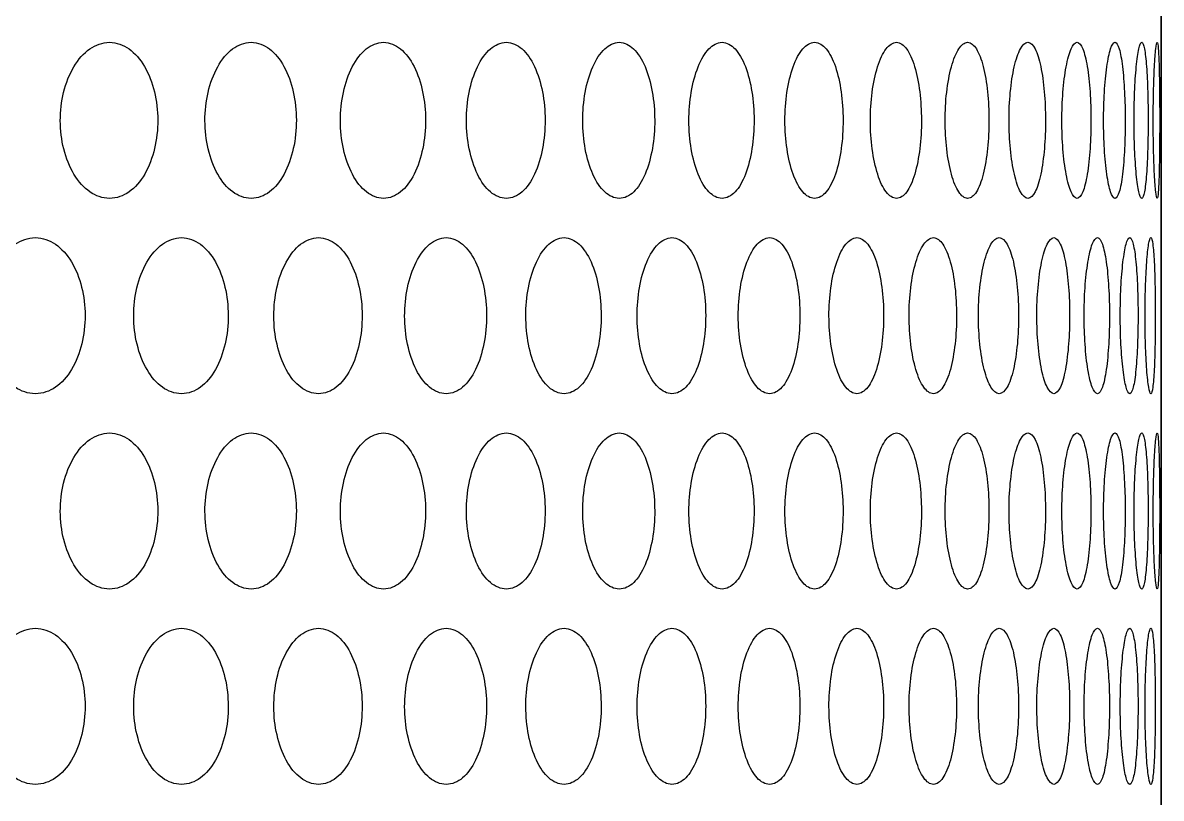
# Model space of a CAD drawing. Header units: millimetres. Extents: x 750 to 8479, y 2174 to 4333.
# Drawn here: x 1469.1 to 1527.4, y 2774.4 to 2814.1 of the extents above; entities that cross this region are included whole.
import ezdxf

# ---------------------------------------------------------------- set-up
doc = ezdxf.new("R2010")
doc.units = ezdxf.units.MM
doc.header["$LTSCALE"] = 153.67
doc.layers.get('0').update_dxf_attribs({"linetype": 'CONTINUOUS'})
doc.layers.add('02___PRT_ALL_AXES', color=7, linetype='CONTINUOUS')

msp = doc.modelspace()

# ---------------------------------------------------------------- linework, layer by layer
at = {"color": 0, "linetype": 'Continuous'}
for p, q in [((1527.40228, 3065.06162), (1527.40228, 2622.77021)), ((1527.41179, 2622.77021), (1527.41179, 3065.06162))]:
    msp.add_line(p, q, dxfattribs=at)
at = {"layer": '02___PRT_ALL_AXES', "color": 0, "linetype": 'Continuous'}
for points in [[(1473.58965, 2805.06591), (1473.22104, 2805.08775), (1472.55868, 2805.29974), (1471.71963, 2806.24269), (1471.18847, 2807.58256), (1471.01312, 2809.04925), (1471.1814, 2810.52312), (1471.71151, 2811.87762), (1472.55495, 2812.83075), (1473.21956, 2813.04428), (1473.58965, 2813.06591)], [(1473.58965, 2813.06591), (1473.95827, 2813.04407), (1474.61427, 2812.83209), (1475.43281, 2811.88914), (1475.9449, 2810.54927), (1476.11302, 2809.08257), (1475.95168, 2807.60871), (1475.4407, 2806.25421), (1474.61796, 2805.30107), (1473.95975, 2805.08754), (1473.58965, 2805.06591)], [(1480.83744, 2805.06591), (1480.49176, 2805.08775), (1479.87031, 2805.29974), (1479.08247, 2806.24269), (1478.58342, 2807.58256), (1478.41863, 2809.04925), (1478.57678, 2810.52312), (1479.07484, 2811.87762), (1479.86681, 2812.83075), (1480.49037, 2813.04428), (1480.83744, 2813.06591)], [(1480.83744, 2813.06591), (1481.18311, 2813.04407), (1481.79796, 2812.83209), (1482.56455, 2811.88914), (1483.04381, 2810.54927), (1483.20111, 2809.08257), (1483.05016, 2807.60871), (1482.57193, 2806.25421), (1481.80142, 2805.30107), (1481.1845, 2805.08754), (1480.83744, 2805.06591)], [(1487.61146, 2805.06591), (1487.28954, 2805.08775), (1486.71044, 2805.29974), (1485.97564, 2806.24269), (1485.50987, 2807.58256), (1485.35601, 2809.04925), (1485.50367, 2810.52312), (1485.96852, 2811.87762), (1486.70718, 2812.83075), (1487.28824, 2813.04428), (1487.61146, 2813.06591)], [(1487.61146, 2813.06591), (1487.93339, 2813.04407), (1488.50567, 2812.83209), (1489.2185, 2811.88914), (1489.66383, 2810.54927), (1489.80994, 2809.08257), (1489.66973, 2807.60871), (1489.22536, 2806.25421), (1488.50889, 2805.30107), (1487.93468, 2805.08754), (1487.61146, 2805.06591)], [(1493.89596, 2805.06591), (1493.59853, 2805.08775), (1493.06314, 2805.29974), (1492.38309, 2806.24269), (1491.95168, 2807.58256), (1491.80912, 2809.04925), (1491.94593, 2810.52312), (1492.3765, 2811.87762), (1493.06012, 2812.83075), (1493.59733, 2813.04428), (1493.89596, 2813.06591)], [(1493.89596, 2813.06591), (1494.19339, 2813.04407), (1494.72176, 2812.83209), (1495.37918, 2811.88914), (1495.78954, 2810.54927), (1495.92412, 2809.08257), (1495.79498, 2807.60871), (1495.38551, 2806.25421), (1494.72473, 2805.30107), (1494.19458, 2805.08754), (1493.89596, 2805.06591)], [(1499.67629, 2805.06591), (1499.40405, 2805.08775), (1498.91361, 2805.29974), (1498.28989, 2806.24269), (1497.89385, 2807.58256), (1497.76292, 2809.04925), (1497.88857, 2810.52312), (1498.28385, 2811.87762), (1498.91085, 2812.83075), (1499.40295, 2813.04428), (1499.67629, 2813.06591)], [(1499.67629, 2813.06591), (1499.94852, 2813.04407), (1500.43176, 2812.83209), (1501.03224, 2811.88914), (1501.40667, 2810.54927), (1501.52941, 2809.08257), (1501.41163, 2807.60871), (1501.03802, 2806.25421), (1500.43447, 2805.30107), (1499.94962, 2805.08754), (1499.67629, 2805.06591)], [(1504.93899, 2805.06591), (1504.69257, 2805.08775), (1504.24823, 2805.29974), (1503.6823, 2806.24269), (1503.32254, 2807.58256), (1503.20354, 2809.04925), (1503.31775, 2810.52312), (1503.67681, 2811.87762), (1504.24573, 2812.83075), (1504.69158, 2813.04428), (1504.93899, 2813.06591)], [(1504.93899, 2813.06591), (1505.1854, 2813.04407), (1505.62237, 2812.83209), (1506.16452, 2811.88914), (1506.50215, 2810.54927), (1506.61276, 2809.08257), (1506.50662, 2807.60871), (1506.16973, 2806.25421), (1505.62483, 2805.30107), (1505.18639, 2805.08754), (1504.93899, 2805.06591)], [(1509.6718, 2805.06591), (1509.45179, 2805.08775), (1509.05457, 2805.29974), (1508.54775, 2806.24269), (1508.22511, 2807.58256), (1508.11833, 2809.04925), (1508.22081, 2810.52312), (1508.54283, 2811.87762), (1509.05233, 2812.83075), (1509.4509, 2813.04428), (1509.6718, 2813.06591)], [(1509.6718, 2813.06591), (1509.89182, 2813.04407), (1510.2815, 2812.83209), (1510.76405, 2811.88914), (1511.0641, 2810.54927), (1511.16233, 2809.08257), (1511.06807, 2807.60871), (1510.76869, 2806.25421), (1510.28369, 2805.30107), (1509.89271, 2805.08754), (1509.6718, 2805.06591)], [(1513.86371, 2805.06591), (1513.67061, 2805.08775), (1513.32145, 2805.29974), (1512.87491, 2806.24269), (1512.59015, 2807.58256), (1512.49582, 2809.04925), (1512.58635, 2810.52312), (1512.87057, 2811.87762), (1513.31948, 2812.83075), (1513.66983, 2813.04428), (1513.86371, 2813.06591)], [(1513.86371, 2813.06591), (1514.05682, 2813.04407), (1514.39831, 2812.83209), (1514.82014, 2811.88914), (1515.0819, 2810.54927), (1515.16751, 2809.08257), (1515.08536, 2807.60871), (1514.82419, 2806.25421), (1514.40023, 2805.30107), (1514.0576, 2805.08754), (1513.86371, 2805.06591)], [(1517.50495, 2805.06591), (1517.33921, 2805.08775), (1517.03891, 2805.29974), (1516.6537, 2806.24269), (1516.40748, 2807.58256), (1516.32584, 2809.04925), (1516.4042, 2810.52312), (1516.64996, 2811.87762), (1517.03722, 2812.83075), (1517.33854, 2813.04428), (1517.50495, 2813.06591)], [(1517.50495, 2813.06591), (1517.6707, 2813.04407), (1517.96321, 2812.83209), (1518.32333, 2811.88914), (1518.5462, 2810.54927), (1518.61899, 2809.08257), (1518.54914, 2807.60871), (1518.32678, 2806.25421), (1517.96485, 2805.30107), (1517.67137, 2805.08754), (1517.50495, 2805.06591)], [(1520.58704, 2805.06591), (1520.44904, 2805.08775), (1520.19832, 2805.29974), (1519.87533, 2806.24269), (1519.66822, 2807.58256), (1519.59944, 2809.04925), (1519.66545, 2810.52312), (1519.87219, 2811.87762), (1520.1969, 2812.83075), (1520.44849, 2813.04428), (1520.58704, 2813.06591)], [(1520.58704, 2813.06591), (1520.72504, 2813.04407), (1520.96789, 2812.83209), (1521.26546, 2811.88914), (1521.44892, 2810.54927), (1521.50873, 2809.08257), (1521.45134, 2807.60871), (1521.26831, 2806.25421), (1520.96925, 2805.30107), (1520.7256, 2805.08754), (1520.58704, 2805.06591)], [(1523.10281, 2805.06591), (1522.99287, 2805.08775), (1522.7923, 2805.29974), (1522.53228, 2806.24269), (1522.36477, 2807.58256), (1522.30903, 2809.04925), (1522.36253, 2810.52312), (1522.52975, 2811.87762), (1522.79117, 2812.83075), (1522.99243, 2813.04428), (1523.10281, 2813.06591)], [(1523.10281, 2813.06591), (1523.21274, 2813.04407), (1523.40535, 2812.83209), (1523.63968, 2811.88914), (1523.7833, 2810.54927), (1523.82999, 2809.08257), (1523.78519, 2807.60871), (1523.64192, 2806.25421), (1523.40643, 2805.30107), (1523.21318, 2805.08754), (1523.10281, 2805.06591)], [(1525.04638, 2805.06591), (1524.96477, 2805.08775), (1524.81482, 2805.29974), (1524.61838, 2806.24269), (1524.49086, 2807.58256), (1524.44827, 2809.04925), (1524.48915, 2810.52312), (1524.61646, 2811.87762), (1524.81397, 2812.83075), (1524.96445, 2813.04428), (1525.04638, 2813.06591)], [(1525.04638, 2813.06591), (1525.128, 2813.04407), (1525.26992, 2812.83209), (1525.44047, 2811.88914), (1525.54392, 2810.54927), (1525.57738, 2809.08257), (1525.54528, 2807.60871), (1525.4421, 2806.25421), (1525.27072, 2805.30107), (1525.12832, 2805.08754), (1525.04638, 2805.06591)], [(1526.41325, 2805.06591), (1526.36015, 2805.08775), (1526.26116, 2805.29974), (1526.12876, 2806.24269), (1526.04152, 2807.58256), (1526.01219, 2809.04925), (1526.04035, 2810.52312), (1526.12746, 2811.87762), (1526.2606, 2812.83075), (1526.35994, 2813.04428), (1526.41325, 2813.06591)], [(1526.41325, 2813.06591), (1526.46635, 2813.04407), (1526.55726, 2812.83209), (1526.66363, 2811.88914), (1526.72666, 2810.54927), (1526.74681, 2809.08257), (1526.72748, 2807.60871), (1526.66464, 2806.25421), (1526.55777, 2805.30107), (1526.46656, 2805.08754), (1526.41325, 2805.06591)], [(1527.20022, 2805.06591), (1527.17576, 2805.08775), (1527.12797, 2805.29974), (1527.05992, 2806.24269), (1527.01316, 2807.58256), (1526.99716, 2809.04925), (1527.01252, 2810.52312), (1527.05924, 2811.87762), (1527.12769, 2812.83075), (1527.17566, 2813.04428), (1527.20022, 2813.06591)], [(1527.20022, 2813.06591), (1527.22468, 2813.04407), (1527.26437, 2812.83209), (1527.30631, 2811.88914), (1527.32878, 2810.54927), (1527.33558, 2809.08257), (1527.32906, 2807.60871), (1527.3067, 2806.25421), (1527.26459, 2805.30107), (1527.22478, 2805.08754), (1527.20022, 2805.06591)], [(1469.79334, 2795.06591), (1469.41357, 2795.08775), (1468.73133, 2795.29974), (1467.8674, 2796.24269), (1467.32065, 2797.58256), (1467.14017, 2799.04925), (1467.31337, 2800.52312), (1467.85904, 2801.87762), (1468.72748, 2802.83075), (1469.41204, 2803.04428), (1469.79334, 2803.06591)], [(1469.79334, 2803.06591), (1470.17311, 2803.04407), (1470.84911, 2802.83209), (1471.69293, 2801.88914), (1472.22098, 2800.54927), (1472.39436, 2799.08257), (1472.22798, 2797.60871), (1471.70106, 2796.25421), (1470.85292, 2795.30107), (1470.17463, 2795.08754), (1469.79334, 2795.06591)], [(1477.27173, 2795.06591), (1476.91449, 2795.08775), (1476.27239, 2795.29974), (1475.45871, 2796.24269), (1474.94346, 2797.58256), (1474.77333, 2799.04925), (1474.9366, 2800.52312), (1475.45084, 2801.87762), (1476.26877, 2802.83075), (1476.91305, 2803.04428), (1477.27173, 2803.06591)], [(1477.27173, 2803.06591), (1477.62898, 2803.04407), (1478.2646, 2802.83209), (1479.05739, 2801.88914), (1479.55321, 2800.54927), (1479.71596, 2799.08257), (1479.55978, 2797.60871), (1479.06502, 2796.25421), (1478.26817, 2795.30107), (1477.63042, 2795.08754), (1477.27173, 2795.06591)], [(1484.28468, 2795.06591), (1483.95079, 2795.08775), (1483.35034, 2795.29974), (1482.58879, 2796.24269), (1482.10624, 2797.58256), (1481.94687, 2799.04925), (1482.09982, 2800.52312), (1482.58142, 2801.87762), (1483.34695, 2802.83075), (1483.94944, 2803.04428), (1484.28468, 2803.06591)], [(1484.28468, 2803.06591), (1484.61858, 2803.04407), (1485.21232, 2802.83209), (1485.95224, 2801.88914), (1486.41467, 2800.54927), (1486.56642, 2799.08257), (1486.4208, 2797.60871), (1485.95936, 2796.25421), (1485.21566, 2795.30107), (1484.61992, 2795.08754), (1484.28468, 2795.06591)], [(1490.81584, 2795.06591), (1490.50608, 2795.08775), (1489.94867, 2795.29974), (1489.24104, 2796.24269), (1488.79232, 2797.58256), (1488.64406, 2799.04925), (1488.78634, 2800.52312), (1489.23419, 2801.87762), (1489.94553, 2802.83075), (1490.50483, 2803.04428), (1490.81584, 2803.06591)], [(1490.81584, 2803.06591), (1491.12561, 2803.04407), (1491.6761, 2802.83209), (1492.36143, 2801.88914), (1492.78939, 2800.54927), (1492.92978, 2799.08257), (1492.79506, 2797.60871), (1492.36802, 2796.25421), (1491.67919, 2795.30107), (1491.12686, 2795.08754), (1490.81584, 2795.06591)], [(1496.85001, 2795.06591), (1496.5651, 2795.08775), (1496.05203, 2795.29974), (1495.39996, 2796.24269), (1494.98611, 2797.58256), (1494.84932, 2799.04925), (1494.9806, 2800.52312), (1495.39364, 2801.87762), (1496.04914, 2802.83075), (1496.56395, 2803.04428), (1496.85001, 2803.06591)], [(1496.85001, 2803.06591), (1497.13493, 2803.04407), (1497.64088, 2802.83209), (1498.27002, 2801.88914), (1498.66253, 2800.54927), (1498.79122, 2799.08257), (1498.66772, 2797.60871), (1498.27607, 2796.25421), (1497.64372, 2795.30107), (1497.13607, 2795.08754), (1496.85001, 2795.06591)], [(1502.37314, 2795.06591), (1502.11373, 2795.08775), (1501.64621, 2795.29974), (1501.05121, 2796.24269), (1500.6732, 2797.58256), (1500.5482, 2799.04925), (1500.66816, 2800.52312), (1501.04544, 2801.87762), (1501.64357, 2802.83075), (1502.11269, 2803.04428), (1502.37314, 2803.06591)], [(1502.37314, 2803.06591), (1502.63254, 2803.04407), (1503.09277, 2802.83209), (1503.66425, 2801.88914), (1504.02039, 2800.54927), (1504.1371, 2799.08257), (1504.0251, 2797.60871), (1503.66975, 2796.25421), (1503.09536, 2795.30107), (1502.63358, 2795.08754), (1502.37314, 2795.06591)], [(1507.37235, 2795.06591), (1507.13907, 2795.08775), (1506.71817, 2795.29974), (1506.18163, 2796.24269), (1505.84033, 2797.58256), (1505.72741, 2799.04925), (1505.83579, 2800.52312), (1506.17643, 2801.87762), (1506.71579, 2802.83075), (1507.13813, 2803.04428), (1507.37235, 2803.06591)], [(1507.37235, 2803.06591), (1507.60563, 2803.04407), (1508.01908, 2802.83209), (1508.53158, 2801.88914), (1508.85051, 2800.54927), (1508.95496, 2799.08257), (1508.85473, 2797.60871), (1508.5365, 2796.25421), (1508.0214, 2795.30107), (1507.60657, 2795.08754), (1507.37235, 2795.06591)], [(1511.83601, 2795.06591), (1511.62939, 2795.08775), (1511.2561, 2795.29974), (1510.77927, 2796.24269), (1510.47549, 2797.58256), (1510.3749, 2799.04925), (1510.47144, 2800.52312), (1510.77465, 2801.87762), (1511.25399, 2802.83075), (1511.62856, 2803.04428), (1511.83601, 2803.06591)], [(1511.83601, 2803.06591), (1512.04263, 2803.04407), (1512.40833, 2802.83209), (1512.86065, 2801.88914), (1513.14163, 2800.54927), (1513.23358, 2799.08257), (1513.14535, 2797.60871), (1512.86499, 2796.25421), (1512.41038, 2795.30107), (1512.04346, 2795.08754), (1511.83601, 2795.06591)], [(1515.75373, 2795.06591), (1515.57425, 2795.08775), (1515.24943, 2795.29974), (1514.83343, 2796.24269), (1514.56786, 2797.58256), (1514.47985, 2799.04925), (1514.56432, 2800.52312), (1514.82939, 2801.87762), (1515.2476, 2802.83075), (1515.57353, 2803.04428), (1515.75373, 2803.06591)], [(1515.75373, 2803.06591), (1515.93321, 2803.04407), (1516.2503, 2802.83209), (1516.64138, 2801.88914), (1516.88377, 2800.54927), (1516.963, 2799.08257), (1516.88698, 2797.60871), (1516.64514, 2796.25421), (1516.25208, 2795.30107), (1515.93393, 2795.08754), (1515.75373, 2795.06591)], [(1519.11637, 2795.06591), (1518.96445, 2795.08775), (1518.68887, 2795.29974), (1518.33466, 2796.24269), (1518.10793, 2797.58256), (1518.0327, 2799.04925), (1518.1049, 2800.52312), (1518.33122, 2801.87762), (1518.68731, 2802.83075), (1518.96384, 2803.04428), (1519.11637, 2803.06591)], [(1519.11637, 2803.06591), (1519.26829, 2803.04407), (1519.53604, 2802.83209), (1519.86498, 2801.88914), (1520.06821, 2800.54927), (1520.13453, 2799.08257), (1520.07089, 2797.60871), (1519.86814, 2796.25421), (1519.53755, 2795.30107), (1519.2689, 2795.08754), (1519.11637, 2795.06591)], [(1521.91611, 2795.06591), (1521.79211, 2795.08775), (1521.5664, 2795.29974), (1521.27481, 2796.24269), (1521.08744, 2797.58256), (1521.02516, 2799.04925), (1521.08494, 2800.52312), (1521.27197, 2801.87762), (1521.56512, 2802.83075), (1521.79161, 2803.04428), (1521.91611, 2803.06591)], [(1521.91611, 2803.06591), (1522.04012, 2803.04407), (1522.2579, 2802.83209), (1522.52394, 2801.88914), (1522.68752, 2800.54927), (1522.74079, 2799.08257), (1522.68968, 2797.60871), (1522.52648, 2796.25421), (1522.25913, 2795.30107), (1522.04062, 2795.08754), (1521.91611, 2795.06591)], [(1524.14643, 2795.06591), (1524.05063, 2795.08775), (1523.87532, 2795.29974), (1523.64702, 2796.24269), (1523.49946, 2797.58256), (1523.45028, 2799.04925), (1523.49749, 2800.52312), (1523.6448, 2801.87762), (1523.87433, 2802.83075), (1524.05025, 2803.04428), (1524.14643, 2803.06591)], [(1524.14643, 2803.06591), (1524.24223, 2803.04407), (1524.40955, 2802.83209), (1524.61205, 2801.88914), (1524.73562, 2800.54927), (1524.77571, 2799.08257), (1524.73725, 2797.60871), (1524.61398, 2796.25421), (1524.41049, 2795.30107), (1524.24262, 2795.08754), (1524.14643, 2795.06591)], [(1525.80214, 2795.06591), (1525.73476, 2795.08775), (1525.61025, 2795.29974), (1525.44579, 2796.24269), (1525.33837, 2797.58256), (1525.30241, 2799.04925), (1525.33693, 2800.52312), (1525.44418, 2801.87762), (1525.60955, 2802.83075), (1525.73449, 2803.04428), (1525.80214, 2803.06591)], [(1525.80214, 2803.06591), (1525.86951, 2803.04407), (1525.98597, 2802.83209), (1526.12447, 2801.88914), (1526.20773, 2800.54927), (1526.23454, 2799.08257), (1526.20882, 2797.60871), (1526.12578, 2796.25421), (1525.98662, 2795.30107), (1525.86978, 2795.08754), (1525.80214, 2795.06591)], [(1526.87937, 2795.06591), (1526.84058, 2795.08775), (1526.76717, 2795.29974), (1526.66691, 2796.24269), (1526.59989, 2797.58256), (1526.57722, 2799.04925), (1526.59898, 2800.52312), (1526.66592, 2801.87762), (1526.76675, 2802.83075), (1526.84042, 2803.04428), (1526.87937, 2803.06591)], [(1526.87937, 2803.06591), (1526.91816, 2803.04407), (1526.98348, 2802.83209), (1527.05766, 2801.88914), (1527.10042, 2800.54927), (1527.1139, 2799.08257), (1527.10097, 2797.60871), (1527.05835, 2796.25421), (1526.98385, 2795.30107), (1526.91831, 2795.08754), (1526.87937, 2795.06591)], [(1473.58965, 2785.06591), (1473.22104, 2785.08775), (1472.55868, 2785.29974), (1471.71963, 2786.24269), (1471.18847, 2787.58256), (1471.01312, 2789.04925), (1471.1814, 2790.52312), (1471.71151, 2791.87762), (1472.55495, 2792.83075), (1473.21956, 2793.04428), (1473.58965, 2793.06591)], [(1473.58965, 2793.06591), (1473.95827, 2793.04407), (1474.61427, 2792.83209), (1475.43281, 2791.88914), (1475.9449, 2790.54927), (1476.11302, 2789.08257), (1475.95168, 2787.60871), (1475.4407, 2786.25421), (1474.61796, 2785.30107), (1473.95975, 2785.08754), (1473.58965, 2785.06591)], [(1480.83744, 2785.06591), (1480.49176, 2785.08775), (1479.87031, 2785.29974), (1479.08247, 2786.24269), (1478.58342, 2787.58256), (1478.41863, 2789.04925), (1478.57678, 2790.52312), (1479.07484, 2791.87762), (1479.86681, 2792.83075), (1480.49037, 2793.04428), (1480.83744, 2793.06591)], [(1480.83744, 2793.06591), (1481.18311, 2793.04407), (1481.79796, 2792.83209), (1482.56455, 2791.88914), (1483.04381, 2790.54927), (1483.20111, 2789.08257), (1483.05016, 2787.60871), (1482.57193, 2786.25421), (1481.80142, 2785.30107), (1481.1845, 2785.08754), (1480.83744, 2785.06591)], [(1487.61146, 2785.06591), (1487.28954, 2785.08775), (1486.71044, 2785.29974), (1485.97564, 2786.24269), (1485.50987, 2787.58256), (1485.35601, 2789.04925), (1485.50367, 2790.52312), (1485.96852, 2791.87762), (1486.70718, 2792.83075), (1487.28824, 2793.04428), (1487.61146, 2793.06591)], [(1487.61146, 2793.06591), (1487.93339, 2793.04407), (1488.50567, 2792.83209), (1489.2185, 2791.88914), (1489.66383, 2790.54927), (1489.80994, 2789.08257), (1489.66973, 2787.60871), (1489.22536, 2786.25421), (1488.50889, 2785.30107), (1487.93468, 2785.08754), (1487.61146, 2785.06591)], [(1493.89596, 2785.06591), (1493.59853, 2785.08775), (1493.06314, 2785.29974), (1492.38309, 2786.24269), (1491.95168, 2787.58256), (1491.80912, 2789.04925), (1491.94593, 2790.52312), (1492.3765, 2791.87762), (1493.06012, 2792.83075), (1493.59733, 2793.04428), (1493.89596, 2793.06591)], [(1493.89596, 2793.06591), (1494.19339, 2793.04407), (1494.72176, 2792.83209), (1495.37918, 2791.88914), (1495.78954, 2790.54927), (1495.92412, 2789.08257), (1495.79498, 2787.60871), (1495.38551, 2786.25421), (1494.72473, 2785.30107), (1494.19458, 2785.08754), (1493.89596, 2785.06591)], [(1499.67629, 2785.06591), (1499.40405, 2785.08775), (1498.91361, 2785.29974), (1498.28989, 2786.24269), (1497.89385, 2787.58256), (1497.76292, 2789.04925), (1497.88857, 2790.52312), (1498.28385, 2791.87762), (1498.91085, 2792.83075), (1499.40295, 2793.04428), (1499.67629, 2793.06591)], [(1499.67629, 2793.06591), (1499.94852, 2793.04407), (1500.43176, 2792.83209), (1501.03224, 2791.88914), (1501.40667, 2790.54927), (1501.52941, 2789.08257), (1501.41163, 2787.60871), (1501.03802, 2786.25421), (1500.43447, 2785.30107), (1499.94962, 2785.08754), (1499.67629, 2785.06591)], [(1504.93899, 2785.06591), (1504.69257, 2785.08775), (1504.24823, 2785.29974), (1503.6823, 2786.24269), (1503.32254, 2787.58256), (1503.20354, 2789.04925), (1503.31775, 2790.52312), (1503.67681, 2791.87762), (1504.24573, 2792.83075), (1504.69158, 2793.04428), (1504.93899, 2793.06591)], [(1504.93899, 2793.06591), (1505.1854, 2793.04407), (1505.62237, 2792.83209), (1506.16452, 2791.88914), (1506.50215, 2790.54927), (1506.61276, 2789.08257), (1506.50662, 2787.60871), (1506.16973, 2786.25421), (1505.62483, 2785.30107), (1505.18639, 2785.08754), (1504.93899, 2785.06591)], [(1509.6718, 2785.06591), (1509.45179, 2785.08775), (1509.05457, 2785.29974), (1508.54775, 2786.24269), (1508.22511, 2787.58256), (1508.11833, 2789.04925), (1508.22081, 2790.52312), (1508.54283, 2791.87762), (1509.05233, 2792.83075), (1509.4509, 2793.04428), (1509.6718, 2793.06591)], [(1509.6718, 2793.06591), (1509.89182, 2793.04407), (1510.2815, 2792.83209), (1510.76405, 2791.88914), (1511.0641, 2790.54927), (1511.16233, 2789.08257), (1511.06807, 2787.60871), (1510.76869, 2786.25421), (1510.28369, 2785.30107), (1509.89271, 2785.08754), (1509.6718, 2785.06591)], [(1513.86371, 2785.06591), (1513.67061, 2785.08775), (1513.32145, 2785.29974), (1512.87491, 2786.24269), (1512.59015, 2787.58256), (1512.49582, 2789.04925), (1512.58635, 2790.52312), (1512.87057, 2791.87762), (1513.31948, 2792.83075), (1513.66983, 2793.04428), (1513.86371, 2793.06591)], [(1513.86371, 2793.06591), (1514.05682, 2793.04407), (1514.39831, 2792.83209), (1514.82014, 2791.88914), (1515.0819, 2790.54927), (1515.16751, 2789.08257), (1515.08536, 2787.60871), (1514.82419, 2786.25421), (1514.40023, 2785.30107), (1514.0576, 2785.08754), (1513.86371, 2785.06591)], [(1517.50495, 2785.06591), (1517.33921, 2785.08775), (1517.03891, 2785.29974), (1516.6537, 2786.24269), (1516.40748, 2787.58256), (1516.32584, 2789.04925), (1516.4042, 2790.52312), (1516.64996, 2791.87762), (1517.03722, 2792.83075), (1517.33854, 2793.04428), (1517.50495, 2793.06591)], [(1517.50495, 2793.06591), (1517.6707, 2793.04407), (1517.96321, 2792.83209), (1518.32333, 2791.88914), (1518.5462, 2790.54927), (1518.61899, 2789.08257), (1518.54914, 2787.60871), (1518.32678, 2786.25421), (1517.96485, 2785.30107), (1517.67137, 2785.08754), (1517.50495, 2785.06591)], [(1520.58704, 2785.06591), (1520.44904, 2785.08775), (1520.19832, 2785.29974), (1519.87533, 2786.24269), (1519.66822, 2787.58256), (1519.59944, 2789.04925), (1519.66545, 2790.52312), (1519.87219, 2791.87762), (1520.1969, 2792.83075), (1520.44849, 2793.04428), (1520.58704, 2793.06591)], [(1520.58704, 2793.06591), (1520.72504, 2793.04407), (1520.96789, 2792.83209), (1521.26546, 2791.88914), (1521.44892, 2790.54927), (1521.50873, 2789.08257), (1521.45134, 2787.60871), (1521.26831, 2786.25421), (1520.96925, 2785.30107), (1520.7256, 2785.08754), (1520.58704, 2785.06591)], [(1523.10281, 2785.06591), (1522.99287, 2785.08775), (1522.7923, 2785.29974), (1522.53228, 2786.24269), (1522.36477, 2787.58256), (1522.30903, 2789.04925), (1522.36253, 2790.52312), (1522.52975, 2791.87762), (1522.79117, 2792.83075), (1522.99243, 2793.04428), (1523.10281, 2793.06591)], [(1523.10281, 2793.06591), (1523.21274, 2793.04407), (1523.40535, 2792.83209), (1523.63968, 2791.88914), (1523.7833, 2790.54927), (1523.82999, 2789.08257), (1523.78519, 2787.60871), (1523.64192, 2786.25421), (1523.40643, 2785.30107), (1523.21318, 2785.08754), (1523.10281, 2785.06591)], [(1525.04638, 2785.06591), (1524.96477, 2785.08775), (1524.81482, 2785.29974), (1524.61838, 2786.24269), (1524.49086, 2787.58256), (1524.44827, 2789.04925), (1524.48915, 2790.52312), (1524.61646, 2791.87762), (1524.81397, 2792.83075), (1524.96445, 2793.04428), (1525.04638, 2793.06591)], [(1525.04638, 2793.06591), (1525.128, 2793.04407), (1525.26992, 2792.83209), (1525.44047, 2791.88914), (1525.54392, 2790.54927), (1525.57738, 2789.08257), (1525.54528, 2787.60871), (1525.4421, 2786.25421), (1525.27072, 2785.30107), (1525.12832, 2785.08754), (1525.04638, 2785.06591)], [(1526.41325, 2785.06591), (1526.36015, 2785.08775), (1526.26116, 2785.29974), (1526.12876, 2786.24269), (1526.04152, 2787.58256), (1526.01219, 2789.04925), (1526.04035, 2790.52312), (1526.12746, 2791.87762), (1526.2606, 2792.83075), (1526.35994, 2793.04428), (1526.41325, 2793.06591)], [(1526.41325, 2793.06591), (1526.46635, 2793.04407), (1526.55726, 2792.83209), (1526.66363, 2791.88914), (1526.72666, 2790.54927), (1526.74681, 2789.08257), (1526.72748, 2787.60871), (1526.66464, 2786.25421), (1526.55777, 2785.30107), (1526.46656, 2785.08754), (1526.41325, 2785.06591)], [(1527.20022, 2785.06591), (1527.17576, 2785.08775), (1527.12797, 2785.29974), (1527.05992, 2786.24269), (1527.01316, 2787.58256), (1526.99716, 2789.04925), (1527.01252, 2790.52312), (1527.05924, 2791.87762), (1527.12769, 2792.83075), (1527.17566, 2793.04428), (1527.20022, 2793.06591)], [(1527.20022, 2793.06591), (1527.22468, 2793.04407), (1527.26437, 2792.83209), (1527.30631, 2791.88914), (1527.32878, 2790.54927), (1527.33558, 2789.08257), (1527.32906, 2787.60871), (1527.3067, 2786.25421), (1527.26459, 2785.30107), (1527.22478, 2785.08754), (1527.20022, 2785.06591)], [(1469.79334, 2775.06591), (1469.41357, 2775.08775), (1468.73133, 2775.29974), (1467.8674, 2776.24269), (1467.32065, 2777.58256), (1467.14017, 2779.04925), (1467.31337, 2780.52312), (1467.85904, 2781.87762), (1468.72748, 2782.83075), (1469.41204, 2783.04428), (1469.79334, 2783.06591)], [(1469.79334, 2783.06591), (1470.17311, 2783.04407), (1470.84911, 2782.83209), (1471.69293, 2781.88914), (1472.22098, 2780.54927), (1472.39436, 2779.08257), (1472.22798, 2777.60871), (1471.70106, 2776.25421), (1470.85292, 2775.30107), (1470.17463, 2775.08754), (1469.79334, 2775.06591)], [(1477.27173, 2775.06591), (1476.91449, 2775.08775), (1476.27239, 2775.29974), (1475.45871, 2776.24269), (1474.94346, 2777.58256), (1474.77333, 2779.04925), (1474.9366, 2780.52312), (1475.45084, 2781.87762), (1476.26877, 2782.83075), (1476.91305, 2783.04428), (1477.27173, 2783.06591)], [(1477.27173, 2783.06591), (1477.62898, 2783.04407), (1478.2646, 2782.83209), (1479.05739, 2781.88914), (1479.55321, 2780.54927), (1479.71596, 2779.08257), (1479.55978, 2777.60871), (1479.06502, 2776.25421), (1478.26817, 2775.30107), (1477.63042, 2775.08754), (1477.27173, 2775.06591)], [(1484.28468, 2775.06591), (1483.95079, 2775.08775), (1483.35034, 2775.29974), (1482.58879, 2776.24269), (1482.10624, 2777.58256), (1481.94687, 2779.04925), (1482.09982, 2780.52312), (1482.58142, 2781.87762), (1483.34695, 2782.83075), (1483.94944, 2783.04428), (1484.28468, 2783.06591)], [(1484.28468, 2783.06591), (1484.61858, 2783.04407), (1485.21232, 2782.83209), (1485.95224, 2781.88914), (1486.41467, 2780.54927), (1486.56642, 2779.08257), (1486.4208, 2777.60871), (1485.95936, 2776.25421), (1485.21566, 2775.30107), (1484.61992, 2775.08754), (1484.28468, 2775.06591)], [(1490.81584, 2775.06591), (1490.50608, 2775.08775), (1489.94867, 2775.29974), (1489.24104, 2776.24269), (1488.79232, 2777.58256), (1488.64406, 2779.04925), (1488.78634, 2780.52312), (1489.23419, 2781.87762), (1489.94553, 2782.83075), (1490.50483, 2783.04428), (1490.81584, 2783.06591)], [(1490.81584, 2783.06591), (1491.12561, 2783.04407), (1491.6761, 2782.83209), (1492.36143, 2781.88914), (1492.78939, 2780.54927), (1492.92978, 2779.08257), (1492.79506, 2777.60871), (1492.36802, 2776.25421), (1491.67919, 2775.30107), (1491.12686, 2775.08754), (1490.81584, 2775.06591)], [(1496.85001, 2775.06591), (1496.5651, 2775.08775), (1496.05203, 2775.29974), (1495.39996, 2776.24269), (1494.98611, 2777.58256), (1494.84932, 2779.04925), (1494.9806, 2780.52312), (1495.39364, 2781.87762), (1496.04914, 2782.83075), (1496.56395, 2783.04428), (1496.85001, 2783.06591)], [(1496.85001, 2783.06591), (1497.13493, 2783.04407), (1497.64088, 2782.83209), (1498.27002, 2781.88914), (1498.66253, 2780.54927), (1498.79122, 2779.08257), (1498.66772, 2777.60871), (1498.27607, 2776.25421), (1497.64372, 2775.30107), (1497.13607, 2775.08754), (1496.85001, 2775.06591)], [(1502.37314, 2775.06591), (1502.11373, 2775.08775), (1501.64621, 2775.29974), (1501.05121, 2776.24269), (1500.6732, 2777.58256), (1500.5482, 2779.04925), (1500.66816, 2780.52312), (1501.04544, 2781.87762), (1501.64357, 2782.83075), (1502.11269, 2783.04428), (1502.37314, 2783.06591)], [(1502.37314, 2783.06591), (1502.63254, 2783.04407), (1503.09277, 2782.83209), (1503.66425, 2781.88914), (1504.02039, 2780.54927), (1504.1371, 2779.08257), (1504.0251, 2777.60871), (1503.66975, 2776.25421), (1503.09536, 2775.30107), (1502.63358, 2775.08754), (1502.37314, 2775.06591)], [(1507.37235, 2775.06591), (1507.13907, 2775.08775), (1506.71817, 2775.29974), (1506.18163, 2776.24269), (1505.84033, 2777.58256), (1505.72741, 2779.04925), (1505.83579, 2780.52312), (1506.17643, 2781.87762), (1506.71579, 2782.83075), (1507.13813, 2783.04428), (1507.37235, 2783.06591)], [(1507.37235, 2783.06591), (1507.60563, 2783.04407), (1508.01908, 2782.83209), (1508.53158, 2781.88914), (1508.85051, 2780.54927), (1508.95496, 2779.08257), (1508.85473, 2777.60871), (1508.5365, 2776.25421), (1508.0214, 2775.30107), (1507.60657, 2775.08754), (1507.37235, 2775.06591)], [(1511.83601, 2775.06591), (1511.62939, 2775.08775), (1511.2561, 2775.29974), (1510.77927, 2776.24269), (1510.47549, 2777.58256), (1510.3749, 2779.04925), (1510.47144, 2780.52312), (1510.77465, 2781.87762), (1511.25399, 2782.83075), (1511.62856, 2783.04428), (1511.83601, 2783.06591)], [(1511.83601, 2783.06591), (1512.04263, 2783.04407), (1512.40833, 2782.83209), (1512.86065, 2781.88914), (1513.14163, 2780.54927), (1513.23358, 2779.08257), (1513.14535, 2777.60871), (1512.86499, 2776.25421), (1512.41038, 2775.30107), (1512.04346, 2775.08754), (1511.83601, 2775.06591)], [(1515.75373, 2775.06591), (1515.57425, 2775.08775), (1515.24943, 2775.29974), (1514.83343, 2776.24269), (1514.56786, 2777.58256), (1514.47985, 2779.04925), (1514.56432, 2780.52312), (1514.82939, 2781.87762), (1515.2476, 2782.83075), (1515.57353, 2783.04428), (1515.75373, 2783.06591)], [(1515.75373, 2783.06591), (1515.93321, 2783.04407), (1516.2503, 2782.83209), (1516.64138, 2781.88914), (1516.88377, 2780.54927), (1516.963, 2779.08257), (1516.88698, 2777.60871), (1516.64514, 2776.25421), (1516.25208, 2775.30107), (1515.93393, 2775.08754), (1515.75373, 2775.06591)], [(1519.11637, 2775.06591), (1518.96445, 2775.08775), (1518.68887, 2775.29974), (1518.33466, 2776.24269), (1518.10793, 2777.58256), (1518.0327, 2779.04925), (1518.1049, 2780.52312), (1518.33122, 2781.87762), (1518.68731, 2782.83075), (1518.96384, 2783.04428), (1519.11637, 2783.06591)], [(1519.11637, 2783.06591), (1519.26829, 2783.04407), (1519.53604, 2782.83209), (1519.86498, 2781.88914), (1520.06821, 2780.54927), (1520.13453, 2779.08257), (1520.07089, 2777.60871), (1519.86814, 2776.25421), (1519.53755, 2775.30107), (1519.2689, 2775.08754), (1519.11637, 2775.06591)], [(1521.91611, 2775.06591), (1521.79211, 2775.08775), (1521.5664, 2775.29974), (1521.27481, 2776.24269), (1521.08744, 2777.58256), (1521.02516, 2779.04925), (1521.08494, 2780.52312), (1521.27197, 2781.87762), (1521.56512, 2782.83075), (1521.79161, 2783.04428), (1521.91611, 2783.06591)], [(1521.91611, 2783.06591), (1522.04012, 2783.04407), (1522.2579, 2782.83209), (1522.52394, 2781.88914), (1522.68752, 2780.54927), (1522.74079, 2779.08257), (1522.68968, 2777.60871), (1522.52648, 2776.25421), (1522.25913, 2775.30107), (1522.04062, 2775.08754), (1521.91611, 2775.06591)], [(1524.14643, 2775.06591), (1524.05063, 2775.08775), (1523.87532, 2775.29974), (1523.64702, 2776.24269), (1523.49946, 2777.58256), (1523.45028, 2779.04925), (1523.49749, 2780.52312), (1523.6448, 2781.87762), (1523.87433, 2782.83075), (1524.05025, 2783.04428), (1524.14643, 2783.06591)], [(1524.14643, 2783.06591), (1524.24223, 2783.04407), (1524.40955, 2782.83209), (1524.61205, 2781.88914), (1524.73562, 2780.54927), (1524.77571, 2779.08257), (1524.73725, 2777.60871), (1524.61398, 2776.25421), (1524.41049, 2775.30107), (1524.24262, 2775.08754), (1524.14643, 2775.06591)], [(1525.80214, 2775.06591), (1525.73476, 2775.08775), (1525.61025, 2775.29974), (1525.44579, 2776.24269), (1525.33837, 2777.58256), (1525.30241, 2779.04925), (1525.33693, 2780.52312), (1525.44418, 2781.87762), (1525.60955, 2782.83075), (1525.73449, 2783.04428), (1525.80214, 2783.06591)], [(1525.80214, 2783.06591), (1525.86951, 2783.04407), (1525.98597, 2782.83209), (1526.12447, 2781.88914), (1526.20773, 2780.54927), (1526.23454, 2779.08257), (1526.20882, 2777.60871), (1526.12578, 2776.25421), (1525.98662, 2775.30107), (1525.86978, 2775.08754), (1525.80214, 2775.06591)], [(1526.87937, 2775.06591), (1526.84058, 2775.08775), (1526.76717, 2775.29974), (1526.66691, 2776.24269), (1526.59989, 2777.58256), (1526.57722, 2779.04925), (1526.59898, 2780.52312), (1526.66592, 2781.87762), (1526.76675, 2782.83075), (1526.84042, 2783.04428), (1526.87937, 2783.06591)], [(1526.87937, 2783.06591), (1526.91816, 2783.04407), (1526.98348, 2782.83209), (1527.05766, 2781.88914), (1527.10042, 2780.54927), (1527.1139, 2779.08257), (1527.10097, 2777.60871), (1527.05835, 2776.25421), (1526.98385, 2775.30107), (1526.91831, 2775.08754), (1526.87937, 2775.06591)]]:
    msp.add_open_spline(points, degree=3, dxfattribs=at)

doc.saveas('drawing.dxf')
